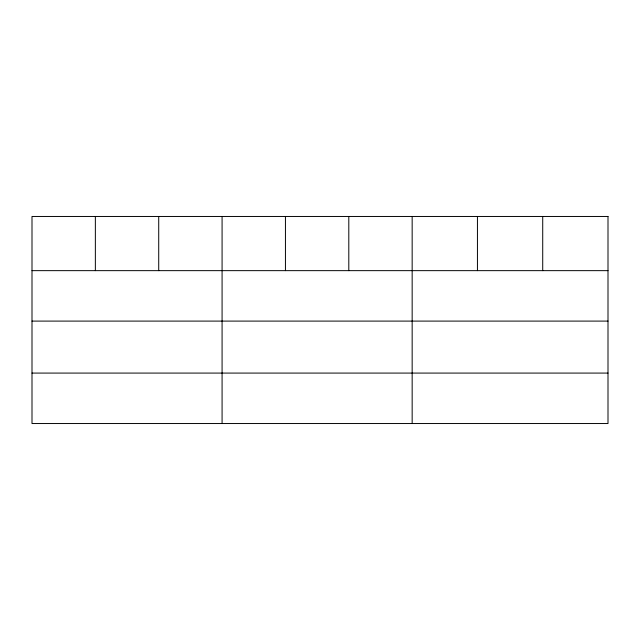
<?xml version="1.0" encoding="UTF-8"?>
<svg xmlns="http://www.w3.org/2000/svg" width="640" height="640" viewBox="0 0 640 640"><rect width="100%" height="100%" fill="white"/><g stroke="black" fill="none" stroke-linecap="round" stroke-linejoin="round"><path stroke-width="0.96" d="M32 270.648L608 270.648M32 321.096L608 321.096M32 373.08L608 373.08M542.72 216.464L542.72 270.648M477.44 216.464L477.44 270.648M412.16 216.464L412.16 423.536M348.8 216.464L348.8 270.648M285.44 216.464L285.44 270.648M222.08 216.464L222.08 423.536M158.72 216.464L158.72 270.648M95.36 216.464L95.36 270.648M608 216.464L32 216.464L32 423.536L608 423.536L608 216.464"/></g></svg>
